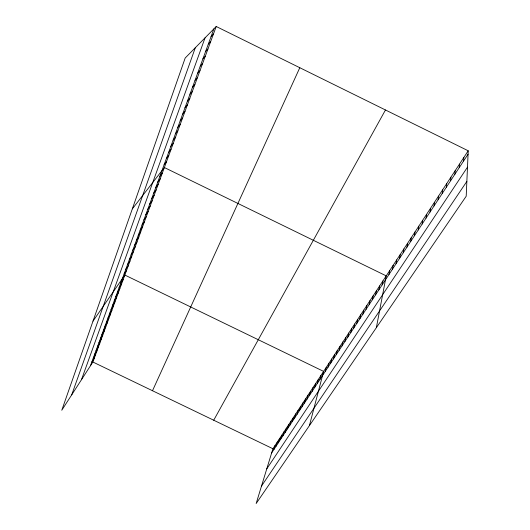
<?xml version="1.0" encoding="UTF-8"?>
<svg xmlns="http://www.w3.org/2000/svg" width="530" height="530" viewBox="0 0 530 530"><rect width="100%" height="100%" fill="white"/><g stroke="black" fill="none" stroke-linecap="round" stroke-linejoin="round"><path stroke-width="0.79" d="M468.215 150.792L466.201 196.232L256.169 503.5L272.923 448.738L468.215 150.792L216.22 26.5L185.182 58.022L61.785 410.233L92.876 362.017L216.22 26.5M463.617 160.961L463.803 157.523M459.225 167.639L459.45 164.167M454.892 174.231L455.151 170.726M450.613 180.737L450.904 177.199M446.392 187.163L446.717 183.592M442.219 193.503L442.576 189.906M438.105 199.764L438.489 196.14M434.037 205.951L434.454 202.301M430.022 212.053L430.473 208.376M426.06 218.088L426.537 214.385M422.145 224.044L422.649 220.314M418.276 229.927L418.806 226.177M414.453 235.737L415.01 231.961M410.677 241.481L411.26 237.685M406.947 247.152L407.557 243.336M403.264 252.757L403.9 248.921M399.62 258.296L400.283 254.44M396.023 263.768L396.705 259.892M392.472 269.174L393.174 265.285M388.954 274.52L389.683 270.611M376.366 327.659L386.231 275.878L164.373 167.533L132.321 208.893M382.15 284.875L382.918 280.933M378.851 289.89L379.639 285.928M375.591 294.846L376.399 290.871M372.371 299.748L373.2 295.76M369.178 304.598L370.026 300.596M366.025 309.394L366.892 305.379M362.911 314.138L363.792 310.11M359.824 318.828L360.725 314.793M356.769 323.472L357.684 319.424M353.749 328.07L354.683 324.009M350.761 332.615L351.708 328.54M347.806 337.106L348.767 333.025M344.878 341.558L345.858 337.464M341.983 345.964L342.976 341.863M339.12 350.317L340.127 346.209M336.285 354.63L337.305 350.516M333.476 358.903L334.516 354.775M330.7 363.123L331.753 358.989M327.951 367.303L329.017 363.163M325.228 371.444L326.308 367.297M309.401 425.623L323.625 371.391L124.848 275.05L92.995 321.14M319.868 379.599L320.975 375.439M317.231 383.614L318.344 379.447M314.615 387.589L315.741 383.415M312.024 391.524L313.164 387.35M309.467 395.426L310.613 391.246M306.923 399.289L308.082 395.095M304.412 403.105L305.585 398.918M301.921 406.894L303.107 402.701M299.457 410.644L300.649 406.444M297.019 414.354L298.218 410.154M294.601 418.031L295.813 413.824M292.202 421.675L293.421 417.468M289.831 425.285L291.063 421.072M287.485 428.856L288.717 424.643M285.153 432.4L286.399 428.18M282.848 435.905L284.1 431.685M280.562 439.383L281.827 435.163M278.303 442.822L279.568 438.601M276.057 446.233L277.336 442.013M273.838 449.619L275.123 445.392M71.702 394.85L195.305 47.74M81.448 379.738L205.044 37.849M90.478 365.74L213.895 28.858M152.501 390.736L299.794 67.721M213.722 420.224L385.469 109.975M91.856 361.97L94.26 358.253M93.253 358.167L95.658 354.457M96.076 350.456L98.487 346.759M94.658 354.332L97.063 350.628M97.507 346.541L99.918 342.857M98.958 342.599L101.369 338.915M100.415 338.61L102.833 334.94M271.632 452.964L468.069 154.197M103.376 330.528L105.795 326.871M101.892 334.589L104.311 330.925M104.88 326.427L107.305 322.777M106.397 322.286L108.822 318.649M266.769 468.871L467.493 167.155M107.928 318.106L110.353 314.476M109.472 313.886L111.903 310.269M111.035 309.626L113.466 306.015M112.612 305.32L115.043 301.722M261.515 486.036L466.857 181.419M114.202 300.974L116.64 297.383M115.812 296.581L118.25 293.004M117.435 292.149L119.873 288.585M119.078 287.671L121.516 284.12M120.734 283.152L123.172 279.608M124.099 273.964L126.537 270.452M125.809 269.3L128.247 265.802M127.531 264.589L129.976 261.104M129.274 259.832L131.718 256.361M131.036 255.023L133.48 251.565M132.818 250.167L135.263 246.722M134.62 245.257L137.058 241.832M136.435 240.295L138.88 236.883M138.27 235.28L140.715 231.888M140.132 230.212L142.57 226.84M142.007 225.091L144.445 221.732M143.902 219.91L146.346 216.578M145.823 214.677L148.261 211.357M147.757 209.383L150.195 206.09M149.718 204.037L152.156 200.764M151.699 198.631L154.137 195.378M153.7 193.159L156.138 189.932M155.727 187.633L158.165 184.427M157.774 182.042L160.212 178.855M159.848 176.391L162.279 173.224M164.128 164.711L166.553 161.604M166.334 158.682L168.759 155.601M168.566 152.58L170.991 149.526M170.832 146.406L173.25 143.378M173.118 140.159L175.536 137.164M175.437 133.832L177.848 130.87M177.782 127.432L180.193 124.497M180.16 120.953L182.565 118.051M182.559 114.387L184.963 111.525M184.996 107.749L187.388 104.92M187.454 101.025L189.846 98.236M189.952 94.214L192.337 91.465M192.476 87.324L194.855 84.608M195.033 80.341L197.412 77.665M197.624 73.266L199.995 70.636M200.247 66.104L202.612 63.514M202.91 58.85L205.262 56.299M205.6 51.496L207.945 48.992M208.33 44.05L210.668 41.592M211.092 36.504L213.424 34.099M92.876 362.017L272.923 448.738"/></g></svg>
